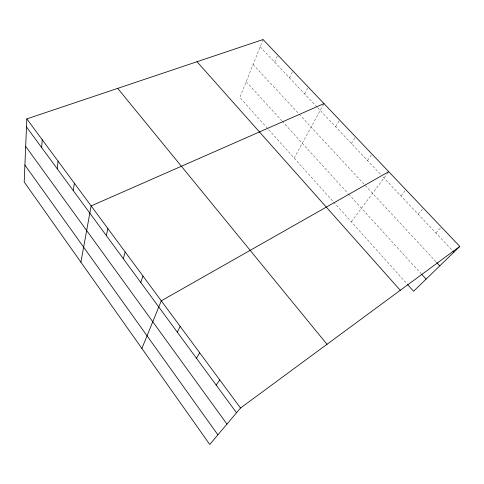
<?xml version="1.0" encoding="UTF-8"?>
<svg xmlns="http://www.w3.org/2000/svg" width="484" height="484" viewBox="0 0 484 484"><rect width="100%" height="100%" fill="white"/><g stroke="black" fill="none" stroke-linecap="round" stroke-linejoin="round"><path stroke-width="0.36" stroke-dasharray="2.42 1.81" d="M263.06 39.537L239.858 97.532L333.113 201.513M274.682 62.182L277.786 55.019M289.529 77.912L292.838 70.846M304.708 93.993L308.229 87.035M294.145 158.062L323.977 103.6M335.642 126.766L339.617 120.044M351.396 143.464L355.607 136.863M367.513 160.537L371.972 154.069M351.348 221.841L388.289 172.256M400.879 195.881L405.858 189.704M418.152 214.182L423.409 208.162M435.836 232.919L441.384 227.069M260.156 46.797L317.129 107.152M317.643 107.702L380.914 174.73M382.971 176.914L452.395 250.464M253.084 64.475L298.634 113.607M299.13 114.145L436.199 261.989M246.193 81.699L281.73 120.704M282.239 121.26L348.178 193.624M348.668 194.163L421.026 273.575M333.609 202.064L407.062 283.969"/><path stroke-width="0.73" d="M26.826 118.895L24.2 182.002L209.766 444.463L240.524 408.024L459.8 246.435L263.06 39.537L26.826 118.895L240.524 408.024M41.66 147.608L42.223 139.731M57.263 168.837L58.062 161.16M73.314 190.678L74.361 183.212M80.895 262.189L91.143 205.918L323.977 103.6M106.323 235.599L107.914 228.605M123.299 258.704L125.181 251.964M140.777 282.487L142.962 276.025M141.891 348.462L161.287 300.818L388.719 171.681M177.326 332.224L180.175 326.379M196.45 358.239L199.662 352.739M216.167 385.076L219.766 379.94M459.8 246.435L413.59 291.247L407.564 284.525M452.915 251.014L453.95 252.11M436.713 262.54L439.781 265.849M421.534 274.132L426.083 279.129M197.018 61.722L400.28 290.297M117.697 88.366L326.996 344.299M26.493 126.959L236.519 412.767M25.682 146.398L226.954 424.099M24.902 165.068L217.891 434.838"/></g></svg>
